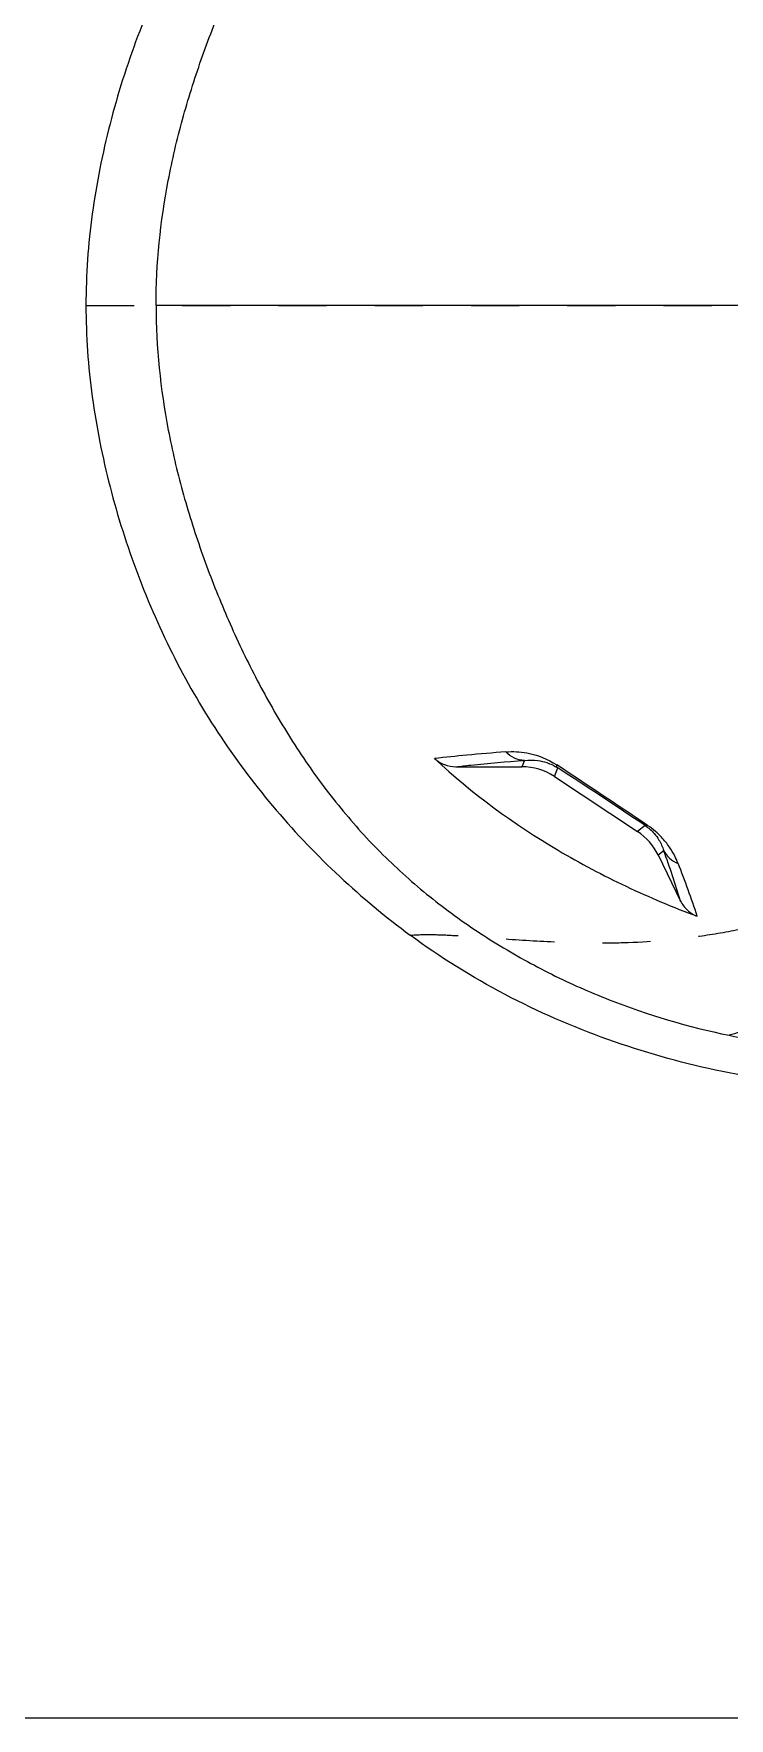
# Model space of a CAD drawing. Header units: millimetres. Extents: x 4 to 4769, y -754 to 1427.
# Drawn here: x 366.9 to 390.6, y 6 to 63.2 of the extents above; entities that cross this region are included whole.
import ezdxf

# ---------------------------------------------------------------- set-up
doc = ezdxf.new("R2010")
doc.units = ezdxf.units.MM
doc.header["$LTSCALE"] = 16.335
doc.linetypes.add('HIDDEN', pattern=[0.2, 0.1, -0.1])
doc.layers.get('0').update_dxf_attribs({"linetype": 'CONTINUOUS'})
doc.layers.add('DEFAULT_2', color=8, linetype='HIDDEN')

msp = doc.modelspace()

# ---------------------------------------------------------------- linework, layer by layer
at = {"color": 7, "linetype": 'Continuous'}
for p, q in [((398.261, 53.944), (371.101, 53.944)), ((381.278, 38.294), (383.517, 38.294)), ((383.602, 38.512), (383.517, 38.294)), ((384.619, 37.963), (384.734, 38.256)), ((384.619, 37.963), (387.445, 36.095)), ((387.703, 36.298), (387.445, 36.095)), ((388.139, 35.305), (388.329, 35.454)), ((388.139, 35.305), (388.903, 33.74))]:
    msp.add_line(p, q, dxfattribs=at)
msp.add_lwpolyline([(298.448, 286.899), (554.281, 286.899), (554.281, 6.022), (298.448, 6.022)], close=True)
for centre, radius, start, end in [((243.366, -177.46), 257.977, 55.95726, 56.78023), ((276.332, -129.393), 199.642, 56.09249, 57.11312), ((359.749, 24.931), 30.455, 16.8111, 20.2132), ((360.579, 23.791), 30.389, 18.0827, 21.6751)]:
    msp.add_arc(centre, radius, start, end, dxfattribs=at)
for centre, major_axis, ratio, start_param, end_param in [((383.516, 36.293), (0.572, 1.918), 0.999332, -0.293908, 0.289837), ((386.341, 34.426), (1.499, 1.326), 0.999346, -0.269854, 0.262372)]:
    msp.add_ellipse(centre, major_axis=major_axis, ratio=ratio, start_param=start_param, end_param=end_param, dxfattribs=at)
for points, knots in [([(371.101, 53.944), (371.101, 55.361), (371.326, 57.492), (371.973, 60.254), (372.614, 62.286), (373.386, 64.27), (374.274, 66.206), (375.295, 68.075), (376.458, 69.859), (377.774, 71.535), (379.257, 73.067), (380.894, 74.432), (382.656, 75.631), (384.521, 76.661), (386.469, 77.524), (388.484, 78.214), (389.862, 78.56), (390.557, 78.702)], [0, 0, 0, 0, 0.124873, 0.187385, 0.249898, 0.312413, 0.374927, 0.43744, 0.49995, 0.562455, 0.624956, 0.68746, 0.749965, 0.812473, 0.874982, 0.937491, 1, 1, 1, 1]), ([(379.724, 75.304), (378.89, 74.689), (377.293, 73.359), (375.136, 71.11), (373.254, 68.625), (371.68, 65.934), (370.425, 63.082), (369.486, 60.111), (368.874, 57.056), (368.723, 54.981), (368.723, 53.944)], [0, 0, 0, 0, 0.124998, 0.250012, 0.375009, 0.500008, 0.625017, 0.750022, 0.87502, 1, 1, 1, 1]), ([(368.723, 53.944), (368.723, 52.908), (368.874, 50.833), (369.486, 47.777), (370.426, 44.806), (371.681, 41.953), (373.255, 39.263), (375.137, 36.778), (377.294, 34.528), (378.892, 33.199), (379.726, 32.583)], [0, 0, 0, 0, 0.12498, 0.249978, 0.374983, 0.499992, 0.624992, 0.749988, 0.875002, 1, 1, 1, 1]), ([(371.101, 53.944), (371.101, 52.527), (371.326, 50.397), (371.973, 47.635), (372.614, 45.604), (373.385, 43.619), (374.273, 41.684), (375.295, 39.815), (376.457, 38.03), (377.774, 36.354), (379.256, 34.823), (380.893, 33.458), (382.654, 32.258), (384.519, 31.228), (387.114, 30.079), (389.167, 29.471), (390.555, 29.187)], [0, 0, 0, 0, 0.124888, 0.187406, 0.249927, 0.312449, 0.374969, 0.43749, 0.500007, 0.562519, 0.625028, 0.687539, 0.750051, 0.812566, 0.875082, 1, 1, 1, 1]), ([(417.76, 49.81), (417.683, 49.492), (417.523, 48.859), (417.276, 47.916), (417.054, 47.14), (416.867, 46.529), (416.723, 46.076), (416.573, 45.631), (416.414, 45.193), (416.252, 44.762), (416.087, 44.337), (415.911, 43.923), (415.73, 43.517), (415.549, 43.117), (415.358, 42.728), (415.16, 42.349), (414.961, 41.978), (414.759, 41.616), (414.549, 41.265), (414.333, 40.924), (414.117, 40.592), (413.898, 40.269), (413.671, 39.959), (413.442, 39.658), (413.214, 39.364), (412.98, 39.082), (412.665, 38.722), (412.271, 38.289), (411.783, 37.803), (411.293, 37.345), (410.799, 36.913), (410.301, 36.51), (409.644, 36.005), (408.817, 35.429), (407.818, 34.803), (406.825, 34.24), (405.842, 33.724), (404.868, 33.26), (403.906, 32.835), (402.955, 32.457), (402.018, 32.112), (401.094, 31.81), (400.185, 31.531), (399.435, 31.327), (398.845, 31.171), (398.409, 31.059), (397.977, 30.953), (397.546, 30.853), (397.12, 30.755), (396.701, 30.658), (396.286, 30.563), (395.873, 30.473), (395.463, 30.385), (394.928, 30.267), (394.27, 30.117), (393.492, 29.952), (392.855, 29.801), (392.357, 29.678), (391.866, 29.556), (391.264, 29.399), (390.789, 29.259), (390.555, 29.188)], [0, 0, 0, 0, 0.026671, 0.053172, 0.079409, 0.092396, 0.105279, 0.118046, 0.130691, 0.143201, 0.155569, 0.167797, 0.179874, 0.191786, 0.203547, 0.215157, 0.226591, 0.237854, 0.248961, 0.259907, 0.270665, 0.281249, 0.291695, 0.301966, 0.312058, 0.322013, 0.331833, 0.350999, 0.369682, 0.38789, 0.405657, 0.423068, 0.440089, 0.473181, 0.505106, 0.536085, 0.566162, 0.595487, 0.623961, 0.651795, 0.678821, 0.70529, 0.730974, 0.756238, 0.768586, 0.780739, 0.792835, 0.804884, 0.816759, 0.828401, 0.839926, 0.851443, 0.862876, 0.874086, 0.89601, 0.917842, 0.938922, 0.949288, 0.959652, 0.980099, 1, 1, 1, 1]), ([(382.974, 38.8), (382.532, 38.765), (381.726, 38.699), (380.921, 38.615), (380.556, 38.575)], [0, 0, 0, 0, 0.54711, 1, 1, 1, 1]), ([(380.556, 38.575), (381.827, 37.386), (383.959, 35.83), (387.042, 34.205), (388.651, 33.529), (389.467, 33.224)], [0, 0, 0, 0, 0.499619, 0.749826, 1, 1, 1, 1]), ([(380.556, 38.575), (380.652, 38.486), (380.881, 38.343), (381.146, 38.294), (381.278, 38.294)], [0, 0, 0, 0, 0.499887, 1, 1, 1, 1]), ([(381.278, 38.294), (381.445, 38.314), (382.219, 38.399), (382.994, 38.466), (383.602, 38.512)], [0, 0, 0, 0, 0.216435, 1, 1, 1, 1]), ([(382.974, 38.8), (383.21, 38.818), (383.817, 38.789), (384.396, 38.559), (384.7, 38.358)], [0, 0, 0, 0, 0.393902, 1, 1, 1, 1]), ([(383.602, 38.512), (383.486, 38.514), (383.25, 38.569), (383.055, 38.713), (382.974, 38.8)], [0, 0, 0, 0, 0.492314, 1, 1, 1, 1]), ([(383.602, 38.512), (383.755, 38.529), (384.014, 38.526), (384.398, 38.435), (384.618, 38.33), (384.734, 38.256)], [0, 0, 0, 0, 0.38984, 0.649464, 1, 1, 1, 1]), ([(384.734, 38.256), (384.728, 38.261), (384.705, 38.29), (384.7, 38.329), (384.7, 38.358)], [0, 0, 0, 0, 0.205336, 1, 1, 1, 1]), ([(387.703, 36.298), (387.708, 36.296), (387.735, 36.289), (387.764, 36.297), (387.785, 36.305)], [0, 0, 0, 0, 0.202077, 1, 1, 1, 1]), ([(387.703, 36.298), (387.814, 36.223), (387.986, 36.071), (388.198, 35.783), (388.29, 35.578), (388.329, 35.454)], [0, 0, 0, 0, 0.377568, 0.63524, 1, 1, 1, 1]), ([(388.819, 35.015), (388.784, 35.102), (388.699, 35.293), (388.516, 35.597), (388.295, 35.874), (388.04, 36.117), (387.878, 36.245), (387.785, 36.305)], [0, 0, 0, 0, 0.168654, 0.371758, 0.633096, 0.800402, 1, 1, 1, 1]), ([(388.329, 35.454), (388.378, 35.356), (388.518, 35.174), (388.714, 35.056), (388.819, 35.015)], [0, 0, 0, 0, 0.494033, 1, 1, 1, 1]), ([(388.903, 33.74), (388.96, 33.623), (389.118, 33.409), (389.346, 33.269), (389.467, 33.224)], [0, 0, 0, 0, 0.500074, 1, 1, 1, 1]), ([(393.85, 27.464), (392.586, 27.559), (390.069, 27.926), (385.193, 29.307), (381.759, 31.082), (379.726, 32.583)], [0, 0, 0, 0, 0.250341, 0.500682, 1, 1, 1, 1]), ([(390.555, 29.187), (391.523, 28.988), (393.485, 28.709), (396.452, 28.586), (399.418, 28.724), (401.38, 29.001), (402.349, 29.2)], [0, 0, 0, 0, 0.249981, 0.499997, 0.750015, 1, 1, 1, 1])]:
    msp.add_open_spline(points, degree=3, knots=knots, dxfattribs=at)
at = {"layer": 'DEFAULT_2', "color": 8, "linetype": 'HIDDEN'}
msp.add_line((368.723, 53.944), (418.336, 53.944), dxfattribs=at)
msp.add_open_spline([(379.726, 32.582), (379.957, 32.601), (380.438, 32.612), (381.471, 32.566), (382.909, 32.454), (384.457, 32.358), (385.838, 32.315), (387.441, 32.324), (389.17, 32.471), (391.01, 32.789), (393.121, 33.245), (395.996, 34.003), (398.341, 34.72), (399.577, 35.112)], degree=3, knots=[0, 0, 0, 0, 0.034393, 0.071291, 0.15356, 0.248608, 0.301617, 0.3587, 0.486693, 0.558564, 0.635989, 0.807351, 1, 1, 1, 1], dxfattribs=at)

doc.saveas('drawing.dxf')
